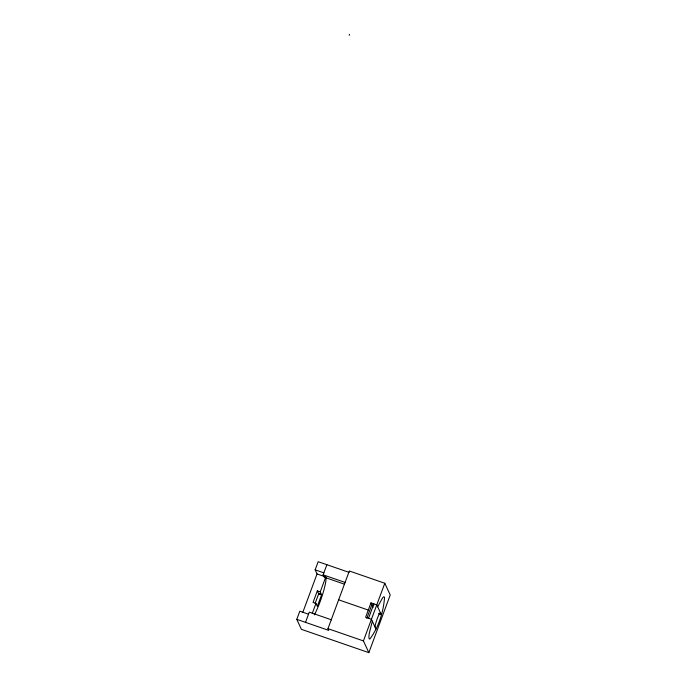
<?xml version="1.0" encoding="UTF-8"?>
<svg xmlns="http://www.w3.org/2000/svg" width="687" height="687" viewBox="0 0 687 687"><rect width="100%" height="100%" fill="white"/><g stroke="black" fill="none" stroke-linecap="round" stroke-linejoin="round"><path stroke-width="1.03" d="M366.798 618.352L371.856 604.8L373.797 605.47M372.337 621.237L369.254 633.388L368.893 636.617L369.074 638.575L369.778 639.133C378.614 627.489 383.466 611.877 384.574 597.329L383.861 596.771L382.676 597.664L377.678 606.81M349.176 35.26L349.503 34.35M296.784 619.339L328.764 630.391L327.957 628.657L349.331 570.991L384.797 583.254L390.216 594.985L368.85 652.65L301.404 629.335L296.784 619.339L299.798 611.198L308.523 614.212M302.804 612.375L317.042 573.954L315.144 569.841L318.167 561.7L349.116 572.383M305.509 622.353L309.287 612.143L331.529 619.837M344.419 584.173L324.195 577.183L323.113 574.83L326.883 564.714M320.236 591.885L317.325 590.88L313.057 602.413L315.96 603.418L317.317 606.355L321.593 594.822L320.236 591.885L325.767 576.968L317.042 573.954M315.118 603.426L318.682 593.817L317.325 590.88M312.276 613.371L315.96 603.418M378.4 613.663L381.302 614.667L376.785 604.878L370.963 602.868L365.621 617.278L371.435 619.288L375.969 629.094M368.533 618.283L373.874 603.873M368.85 652.65L363.423 640.911L384.797 583.254M315.144 569.841L323.869 572.855M323.113 574.83L345.363 582.524M338.648 599.828L368.292 610.073M318.519 593.465L321.43 594.47M318.682 593.817L321.593 594.822M327.957 628.657L363.423 640.911M370.963 602.868L373.067 607.42M375.016 627.033A8.201 1.194 -70.9 0 1 377.206 618.772A8.201 1.194 -70.9 0 1 380.358 612.624M325.844 577.028A22.388 3.263 -70.9 0 1 322.864 593.568A22.388 3.263 -70.9 0 1 314.277 614.908"/></g></svg>
